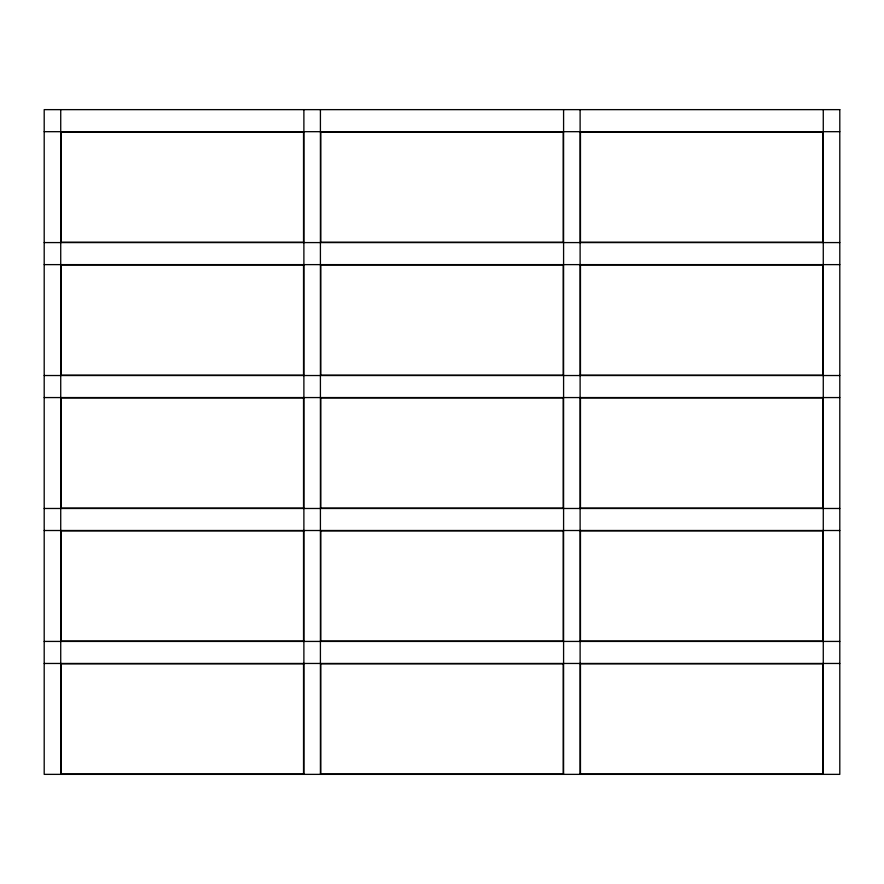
<?xml version="1.0" encoding="UTF-8"?>
<svg xmlns="http://www.w3.org/2000/svg" width="884" height="884" viewBox="0 0 884 884"><rect width="100%" height="100%" fill="white"/><g stroke="black" fill="none" stroke-linecap="round" stroke-linejoin="round"><path stroke-width="1.33" d="M44.2 131.683L839.8 131.683M44.2 242.581L839.8 242.581M44.2 264.625L839.8 264.625M44.2 375.523L839.8 375.523M44.2 397.568L839.8 397.568M44.2 508.477L839.8 508.477M44.2 530.51L839.8 530.51M44.2 641.419L839.8 641.419M44.2 663.464L839.8 663.464M823.269 109.638L823.269 774.362M580.114 109.638L580.114 774.362M563.583 109.638L563.583 774.362M320.417 109.638L320.417 774.362M303.886 109.638L303.886 774.362M60.731 109.638L60.731 774.362M839.8 109.638L44.2 109.638L44.2 774.362L839.8 774.362L839.8 109.638M303.543 132.025L61.073 132.025L61.073 242.238L303.543 242.238L303.543 132.025M563.23 132.025L320.77 132.025L320.77 242.238L563.23 242.238L563.23 132.025M822.927 132.025L580.456 132.025L580.456 242.238L822.927 242.238L822.927 132.025M303.543 264.968L61.073 264.968L61.073 375.181L303.543 375.181L303.543 264.968M563.23 264.968L320.77 264.968L320.77 375.181L563.23 375.181L563.23 264.968M822.927 264.968L580.456 264.968L580.456 375.181L822.927 375.181L822.927 264.968M303.543 397.911L61.073 397.911L61.073 508.123L303.543 508.123L303.543 397.911M563.23 397.911L320.77 397.911L320.77 508.123L563.23 508.123L563.23 397.911M822.927 397.911L580.456 397.911L580.456 508.123L822.927 508.123L822.927 397.911M303.543 530.864L61.073 530.864L61.073 641.077L303.543 641.077L303.543 530.864M563.23 530.864L320.77 530.864L320.77 641.077L563.23 641.077L563.23 530.864M822.927 530.864L580.456 530.864L580.456 641.077L822.927 641.077L822.927 530.864M303.543 663.807L61.073 663.807L61.073 774.019L303.543 774.019L303.543 663.807M563.23 663.807L320.77 663.807L320.77 774.019L563.23 774.019L563.23 663.807M822.927 663.807L580.456 663.807L580.456 774.019L822.927 774.019L822.927 663.807"/></g></svg>
